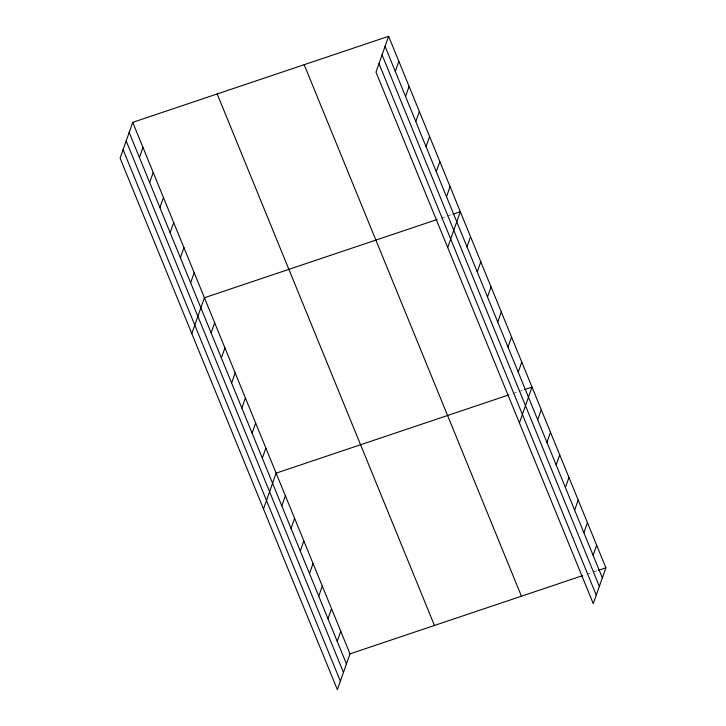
<?xml version="1.0" encoding="UTF-8"?>
<svg xmlns="http://www.w3.org/2000/svg" width="726" height="726" viewBox="0 0 726 726"><rect width="100%" height="100%" fill="white"/><g stroke="black" fill="none" stroke-linecap="round" stroke-linejoin="round"><path stroke-width="0.54" stroke-dasharray="3.63 2.72" d="M441.317 218.09L451.871 214.533M513.019 393.483L523.573 389.935M586.898 574.193L592.171 572.424M593.233 572.07L597.453 570.645"/><path stroke-width="1.09" d="M132.722 122.349L120.108 158.195L337.381 689.7L350.005 653.854L132.722 122.349L388.619 36.3L605.892 567.805L593.278 603.651L375.995 72.146L388.619 36.3M139.419 157.497L142.968 147.405M149.656 182.553L153.213 172.461M159.901 207.609L163.459 197.517M170.147 232.665L173.696 222.583M180.393 257.721L183.941 247.639M190.629 282.777L194.187 272.695M191.809 333.588L204.423 297.751L437.097 219.506M211.121 332.898L214.669 322.807M221.357 357.954L224.915 347.863M231.603 383.01L235.16 372.919M241.849 408.066L245.397 397.975M252.094 433.123L255.643 423.031M395.307 71.447L398.864 61.356M262.331 458.179L265.888 448.087M405.553 96.504L409.101 86.412M263.511 508.99L276.125 473.143L508.799 394.908M415.798 121.56L419.347 111.468M281.815 505.822L285.363 495.731M291.044 528.41L294.602 518.328M426.035 146.616L429.592 136.524M300.283 550.998L303.831 540.915M436.281 171.672L439.838 161.58M309.512 573.594L313.069 563.503M446.526 196.728L450.075 186.636M318.75 596.182L322.299 586.091M447.697 247.539L460.32 211.693L452.933 214.179M327.98 618.77L331.537 608.678M467.009 246.84L470.566 236.758M337.218 641.357L340.766 631.266M477.254 271.896L480.803 261.814M487.5 296.952L491.048 286.87M497.737 322.008L501.294 311.926M507.982 347.073L511.54 336.982M518.228 372.129L521.776 362.038M519.399 422.94L532.022 387.094L524.635 389.581M537.703 419.773L541.26 409.682M546.941 442.361L550.49 432.269M556.17 464.949L559.728 454.857M565.409 487.536L568.957 477.454M574.638 510.124L578.195 500.042M583.876 532.721L587.425 522.629M593.106 555.308L596.663 545.217M350.005 653.854L582.669 575.618M598.505 570.291L605.892 567.805M385.061 46.391L602.344 577.896M382.076 54.886L599.349 586.39M378.99 63.643L596.264 595.148M304.176 64.696L521.45 596.2M217.174 93.953L434.447 625.458M129.174 132.441L346.447 663.945M126.179 140.935L343.462 672.448M123.093 149.692L340.376 681.197"/></g></svg>
